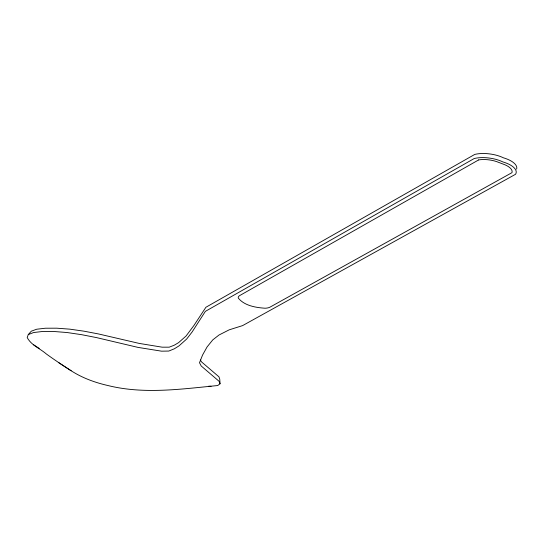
<?xml version="1.0" encoding="UTF-8"?>
<svg xmlns="http://www.w3.org/2000/svg" width="544" height="544" viewBox="0 0 544 544"><rect width="100%" height="100%" fill="white"/><g stroke="black" fill="none" stroke-linecap="round" stroke-linejoin="round"><path stroke-width="0.82" d="M516.61 169.136A22.093 9.268 7.8 0 0 503.411 157.808A22.093 9.268 7.8 0 0 476.877 153.986L474.79 154.401L205.904 307.272L193.916 325.502L186.068 336.008L178.595 342.632L174.223 345.222L169.218 347.174L162.119 347.174L139.169 343.407L98.532 333.955L83.994 331.18L69.87 329.161L56.739 328.188L45.397 328.222L36.652 329.236L31.3 331.194L28.274 334.567L27.2 337.552C31.198 345.236 40.086 348.507 46.356 353.988C54.475 359.829 62.764 365.418 71.196 370.79C82.511 378.073 95.261 382.663 108.331 385.628C144.269 394.461 181.465 389.055 217.709 385.54L220.048 383.772L219.756 379.236L218.94 376.802L201.511 361.889L200.389 359.972M28.274 334.567L33.612 332.534L42.405 331.5L53.849 331.486L67.164 332.54L81.552 334.669L96.37 337.566L137.986 347.392L161.548 351.172L168.796 351.057L174.352 348.792L179.03 345.868L186.68 339.028L192.141 331.942L205.367 311.365L474.225 158.522A22.093 9.268 7.8 0 1 502.846 161.922A22.093 9.268 7.8 0 1 515.549 174.277L242.61 325.604L229.214 329.827L219.001 335.009L212.772 339.884L207.087 346.936L202.565 355.028L199.505 362.732L201.219 365.99L219.11 381.31L220.048 383.772M208.672 386.192L211.065 386.301M33.694 344.842L39.209 348.412M58.385 362.433L71.196 370.79M478.638 159.922L239.727 295.562A9.608 4.032 7.8 0 0 238.32 298.112C244.46 305.721 255.714 307.598 265.03 308.224A9.608 4.032 7.8 0 0 270.13 307.068L511.979 172.652A17.877 7.5 7.8 0 0 504.954 164.784L496.658 161.616A17.857 7.487 7.8 0 0 478.638 159.922"/></g></svg>
